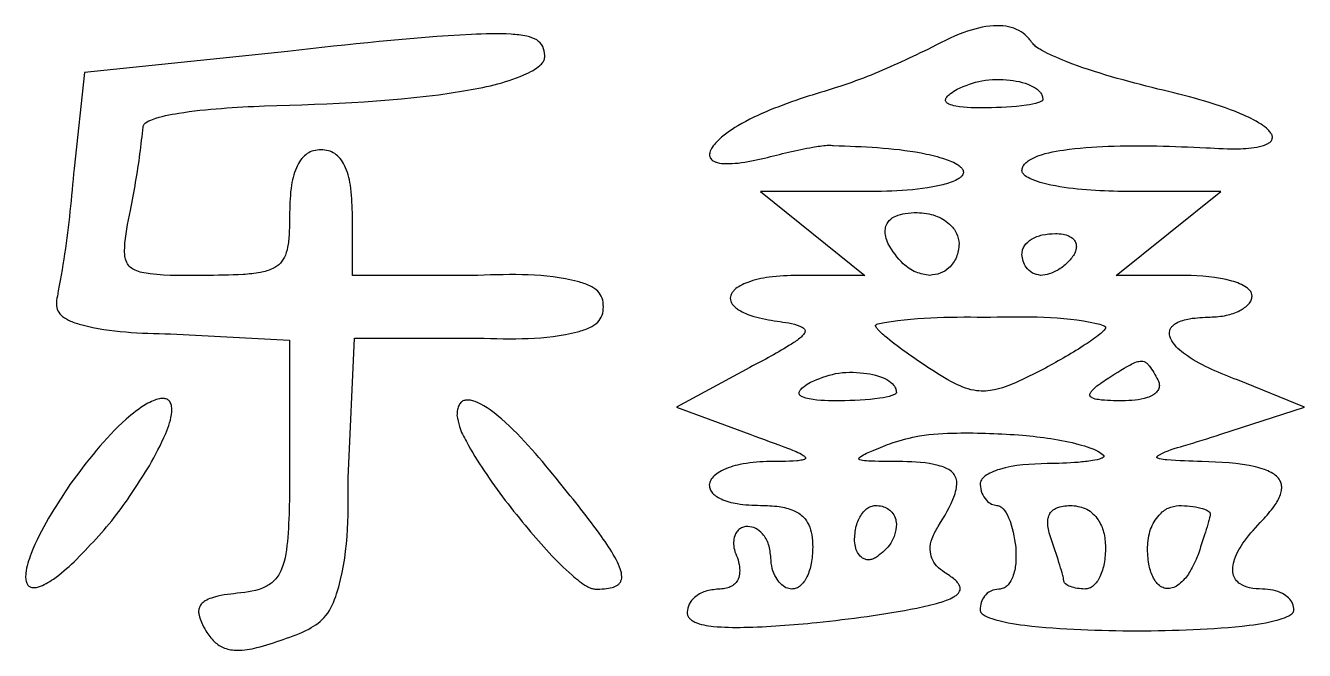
# Model space of a CAD drawing. Header units: millimetres. Extents: x 5 to 292, y 5 to 205.
# Drawn here: x 74.448 to 75.789, y 118.27 to 118.925 of the extents above; entities that cross this region are included whole.
import ezdxf

# ---------------------------------------------------------------- set-up
doc = ezdxf.new("R2010")
doc.units = ezdxf.units.MM

msp = doc.modelspace()

# ---------------------------------------------------------------- linework, layer by layer
at = {"color": 7, "linetype": 'Continuous', "lineweight": 25}
for p, q in [((74.7229, 118.8981), (74.51, 118.8761)), ((74.51, 118.8761), (74.499, 118.7752)), ((75.2188, 118.751), (75.3285, 118.6632)), ((75.3242, 118.751), (75.2188, 118.751)), ((75.5919, 118.6632), (75.7016, 118.751)), ((75.7016, 118.751), (75.5985, 118.751)), ((74.7909, 118.6632), (74.7909, 118.7291)), ((74.9226, 118.6632), (74.7909, 118.6632)), ((75.3285, 118.6632), (75.2583, 118.6632)), ((75.6643, 118.6632), (75.5919, 118.6632)), ((74.6, 118.6018), (74.7251, 118.5952)), ((74.7251, 118.5952), (74.7251, 118.4657)), ((74.7865, 118.4504), (74.7931, 118.5974)), ((74.7931, 118.5974), (74.9226, 118.5974)), ((75.2079, 118.5667), (75.131, 118.525)), ((75.7894, 118.525), (75.7192, 118.5535)), ((75.131, 118.525), (75.2079, 118.4965)), ((75.7016, 118.4965), (75.7894, 118.525))]:
    msp.add_line(p, q, dxfattribs=at)
for points, knots in [([(75.5041, 118.9068), (75.5018, 118.9098), (75.4972, 118.9158), (75.4873, 118.9218), (75.4758, 118.925), (75.4569, 118.9254), (75.4285, 118.918), (75.4067, 118.9067), (75.3944, 118.9002)], [0, 0, 0, 0, 0.094378, 0.185872, 0.282004, 0.389236, 0.653336, 1, 1, 1, 1]), ([(75.5041, 118.9068), (75.5018, 118.9098), (75.4972, 118.9158), (75.4873, 118.9218), (75.4758, 118.925), (75.4569, 118.9254), (75.4285, 118.918), (75.4067, 118.9067), (75.3944, 118.9002)], [0, 0, 0, 0, 0.094378, 0.185872, 0.282004, 0.389236, 0.653336, 1, 1, 1, 1]), ([(74.9928, 118.8937), (74.9924, 118.897), (74.9917, 118.9034), (74.9842, 118.9112), (74.9721, 118.9148), (74.9491, 118.9172), (74.8649, 118.9141), (74.787, 118.9053), (74.7229, 118.8981)], [0, 0, 0, 0, 0.034374, 0.067871, 0.107226, 0.166159, 0.313775, 1, 1, 1, 1]), ([(75.3944, 118.9002), (75.3734, 118.8902), (75.3316, 118.87), (75.2871, 118.8565), (75.2649, 118.8498)], [0, 0, 0, 0, 0.5003763, 1, 1, 1, 1]), ([(75.3944, 118.9002), (75.3734, 118.8902), (75.3316, 118.87), (75.2871, 118.8565), (75.2649, 118.8498)], [0, 0, 0, 0, 0.5003763, 1, 1, 1, 1]), ([(75.6358, 118.8586), (75.6032, 118.8669), (75.5614, 118.8776), (75.5197, 118.8957), (75.5079, 118.9026), (75.5052, 118.9056), (75.5041, 118.9068)], [0, 0, 0, 0, 0.712258, 0.914356, 0.96579, 1, 1, 1, 1]), ([(75.6358, 118.8586), (75.6032, 118.8669), (75.5614, 118.8776), (75.5197, 118.8957), (75.5079, 118.9026), (75.5052, 118.9056), (75.5041, 118.9068)], [0, 0, 0, 0, 0.712258, 0.914356, 0.96579, 1, 1, 1, 1]), ([(74.6987, 118.841), (74.7685, 118.843), (74.86, 118.8457), (74.9542, 118.8655), (74.9798, 118.8776), (74.9866, 118.8821), (74.9906, 118.8863), (74.9926, 118.8899), (74.9927, 118.8925), (74.9928, 118.8937)], [0, 0, 0, 0, 0.683378, 0.896598, 0.932173, 0.960421, 0.975547, 0.988354, 1, 1, 1, 1]), ([(75.4558, 118.8388), (75.4451, 118.8388), (75.4318, 118.8388), (75.4181, 118.8419), (75.4148, 118.8438), (75.4136, 118.8449), (75.413, 118.8461), (75.413, 118.8474), (75.4134, 118.8487), (75.4149, 118.8511), (75.4188, 118.8546), (75.4228, 118.8571), (75.4251, 118.8586)], [0, 0, 0, 0, 0.514448, 0.634607, 0.66692, 0.692744, 0.711841, 0.730597, 0.751502, 0.776323, 0.867616, 1, 1, 1, 1]), ([(75.4251, 118.8586), (75.4337, 118.8621), (75.4515, 118.8694), (75.4794, 118.8689), (75.5008, 118.8645), (75.5116, 118.8568), (75.5147, 118.8516), (75.5149, 118.8489), (75.5151, 118.8476)], [0, 0, 0, 0, 0.275711, 0.57211, 0.824415, 0.919119, 0.960003, 1, 1, 1, 1]), ([(75.6862, 118.7971), (75.6982, 118.7964), (75.7178, 118.7953), (75.7396, 118.797), (75.7499, 118.8006), (75.7533, 118.8027), (75.7549, 118.8046), (75.7556, 118.8061), (75.7559, 118.8077), (75.7556, 118.8099), (75.7542, 118.8128), (75.7503, 118.8172), (75.74, 118.8247), (75.7025, 118.8427), (75.6652, 118.8515), (75.6358, 118.8586)], [0, 0, 0, 0, 0.173744, 0.284547, 0.311608, 0.332061, 0.340436, 0.348067, 0.355475, 0.363204, 0.380103, 0.401691, 0.446896, 0.564102, 1, 1, 1, 1]), ([(75.2649, 118.8498), (75.2409, 118.8414), (75.2082, 118.83), (75.1774, 118.8084), (75.1684, 118.798), (75.1658, 118.7929), (75.1653, 118.7887), (75.1664, 118.7858), (75.1684, 118.7839), (75.1707, 118.7825), (75.1755, 118.7808), (75.1839, 118.7801), (75.2006, 118.7811), (75.214, 118.7841), (75.2232, 118.7861)], [0, 0, 0, 0, 0.417388, 0.569376, 0.611078, 0.642982, 0.66209, 0.67953, 0.692137, 0.706683, 0.723915, 0.774597, 0.844869, 1, 1, 1, 1]), ([(75.5151, 118.8476), (75.5151, 118.8474), (75.515, 118.8471), (75.5148, 118.8467), (75.5144, 118.8463), (75.5131, 118.8453), (75.5076, 118.8432), (75.4883, 118.8396), (75.4699, 118.8392), (75.4558, 118.8388)], [0, 0, 0, 0, 0.00687, 0.014574, 0.023677, 0.034485, 0.096581, 0.309401, 1, 1, 1, 1]), ([(74.5715, 118.8191), (74.5715, 118.8195), (74.5717, 118.8205), (74.5727, 118.8219), (74.5756, 118.8245), (74.5876, 118.8295), (74.6291, 118.8376), (74.6686, 118.8395), (74.6987, 118.841)], [0, 0, 0, 0, 0.010572, 0.022678, 0.037382, 0.100568, 0.313801, 1, 1, 1, 1]), ([(74.5583, 118.7313), (74.5619, 118.751), (74.5673, 118.7801), (74.5704, 118.8096), (74.5715, 118.8191)], [0, 0, 0, 0, 0.6776283, 1, 1, 1, 1]), ([(74.758, 118.7949), (74.7554, 118.7947), (74.7503, 118.7944), (74.7433, 118.7911), (74.7374, 118.7857), (74.7308, 118.7749), (74.7258, 118.7555), (74.7253, 118.7387), (74.7251, 118.7291)], [0, 0, 0, 0, 0.095256, 0.185382, 0.27896, 0.383724, 0.646599, 1, 1, 1, 1]), ([(74.758, 118.7949), (74.7554, 118.7947), (74.7503, 118.7944), (74.7433, 118.7911), (74.7374, 118.7857), (74.7308, 118.7749), (74.7258, 118.7555), (74.7253, 118.7387), (74.7251, 118.7291)], [0, 0, 0, 0, 0.095256, 0.185382, 0.27896, 0.383724, 0.646599, 1, 1, 1, 1]), ([(74.7909, 118.7291), (74.7906, 118.7387), (74.7902, 118.7555), (74.7852, 118.7749), (74.7785, 118.7857), (74.7727, 118.7911), (74.7657, 118.7944), (74.7606, 118.7947), (74.758, 118.7949)], [0, 0, 0, 0, 0.353401, 0.616276, 0.72104, 0.814618, 0.904744, 1, 1, 1, 1]), ([(74.7909, 118.7291), (74.7906, 118.7387), (74.7902, 118.7555), (74.7852, 118.7749), (74.7785, 118.7857), (74.7727, 118.7911), (74.7657, 118.7944), (74.7606, 118.7947), (74.758, 118.7949)], [0, 0, 0, 0, 0.353401, 0.616276, 0.72104, 0.814618, 0.904744, 1, 1, 1, 1]), ([(75.2232, 118.7861), (75.24, 118.7904), (75.2618, 118.796), (75.2852, 118.7994), (75.2926, 118.7999), (75.2948, 118.7995), (75.2956, 118.7993)], [0, 0, 0, 0, 0.703534, 0.910332, 0.964019, 1, 1, 1, 1]), ([(75.2956, 118.7993), (75.3264, 118.7983), (75.365, 118.797), (75.4077, 118.7872), (75.4215, 118.7821), (75.4281, 118.7777), (75.4303, 118.7754), (75.4314, 118.7733), (75.4318, 118.7716), (75.4316, 118.7697), (75.4304, 118.7676), (75.4282, 118.7655), (75.4218, 118.7614), (75.3874, 118.7514), (75.3531, 118.7512), (75.3242, 118.751)], [0, 0, 0, 0, 0.359816, 0.451068, 0.513817, 0.530524, 0.543794, 0.551128, 0.557718, 0.564158, 0.573594, 0.58512, 0.599458, 0.662508, 1, 1, 1, 1]), ([(75.4931, 118.773), (75.4933, 118.7743), (75.4937, 118.7772), (75.4966, 118.781), (75.5008, 118.7843), (75.5138, 118.7908), (75.5419, 118.7961), (75.602, 118.8006), (75.6519, 118.7985), (75.6862, 118.7971)], [0, 0, 0, 0, 0.02011, 0.04209, 0.068457, 0.100585, 0.256522, 0.489064, 1, 1, 1, 1]), ([(74.499, 118.7752), (74.4963, 118.7452), (74.4922, 118.7004), (74.4842, 118.6561), (74.4815, 118.6413)], [0, 0, 0, 0, 0.666739, 1, 1, 1, 1]), ([(75.5985, 118.751), (75.5733, 118.7519), (75.5403, 118.7531), (75.506, 118.7621), (75.4964, 118.7675), (75.4941, 118.7701), (75.4933, 118.7715), (75.4932, 118.7725), (75.4931, 118.773)], [0, 0, 0, 0, 0.680366, 0.892099, 0.957394, 0.973512, 0.987413, 1, 1, 1, 1]), ([(75.5985, 118.751), (75.5733, 118.7519), (75.5403, 118.7531), (75.506, 118.7621), (75.4964, 118.7675), (75.4941, 118.7701), (75.4933, 118.7715), (75.4932, 118.7725), (75.4931, 118.773)], [0, 0, 0, 0, 0.680366, 0.892099, 0.957394, 0.973512, 0.987413, 1, 1, 1, 1]), ([(74.6351, 118.6632), (74.6163, 118.6628), (74.5945, 118.6624), (74.5706, 118.6659), (74.5634, 118.6681), (74.5577, 118.6715), (74.5537, 118.6768), (74.552, 118.6839), (74.552, 118.7024), (74.5554, 118.7182), (74.5583, 118.7313)], [0, 0, 0, 0, 0.400677, 0.465544, 0.517652, 0.560631, 0.605339, 0.654716, 0.715739, 1, 1, 1, 1]), ([(74.7251, 118.7291), (74.7251, 118.7229), (74.725, 118.7118), (74.724, 118.6968), (74.7214, 118.6849), (74.716, 118.6756), (74.7066, 118.6691), (74.6929, 118.6655), (74.6687, 118.6632), (74.6488, 118.6632), (74.6351, 118.6632)], [0, 0, 0, 0, 0.134699, 0.241847, 0.326516, 0.397676, 0.469887, 0.568754, 0.701628, 1, 1, 1, 1]), ([(74.7251, 118.7291), (74.7251, 118.7229), (74.725, 118.7118), (74.724, 118.6968), (74.7214, 118.6849), (74.716, 118.6756), (74.7066, 118.6691), (74.6929, 118.6655), (74.6687, 118.6632), (74.6488, 118.6632), (74.6351, 118.6632)], [0, 0, 0, 0, 0.134699, 0.241847, 0.326516, 0.397676, 0.469887, 0.568754, 0.701628, 1, 1, 1, 1]), ([(75.3527, 118.6962), (75.3518, 118.6987), (75.3501, 118.7034), (75.3494, 118.7103), (75.3507, 118.7163), (75.3543, 118.7218), (75.3613, 118.7261), (75.3714, 118.7287), (75.3791, 118.7289), (75.3834, 118.7291)], [0, 0, 0, 0, 0.1409286, 0.2580673, 0.3592623, 0.45587, 0.5983142, 0.7760814, 1, 1, 1, 1]), ([(75.3834, 118.7291), (75.3899, 118.7285), (75.4021, 118.7273), (75.4164, 118.7187), (75.4255, 118.7079), (75.4267, 118.7), (75.4273, 118.6962)], [0, 0, 0, 0, 0.319485, 0.606453, 0.809417, 1, 1, 1, 1]), ([(75.4931, 118.6852), (75.4933, 118.6868), (75.4935, 118.69), (75.4965, 118.696), (75.5035, 118.702), (75.5149, 118.7063), (75.5236, 118.7069), (75.5282, 118.7071)], [0, 0, 0, 0, 0.104796, 0.208191, 0.431308, 0.694739, 1, 1, 1, 1]), ([(75.5282, 118.7071), (75.5309, 118.707), (75.5359, 118.7068), (75.5424, 118.7048), (75.547, 118.7017), (75.5495, 118.698), (75.5504, 118.694), (75.5499, 118.6896), (75.5487, 118.6867), (75.548, 118.6852)], [0, 0, 0, 0, 0.21566, 0.395009, 0.545, 0.64707, 0.750236, 0.864906, 1, 1, 1, 1]), ([(75.3966, 118.6632), (75.3916, 118.664), (75.3813, 118.6656), (75.3652, 118.6769), (75.3575, 118.6888), (75.3527, 118.6962)], [0, 0, 0, 0, 0.26121, 0.541828, 1, 1, 1, 1]), ([(75.3966, 118.6632), (75.3916, 118.664), (75.3813, 118.6656), (75.3652, 118.6769), (75.3575, 118.6888), (75.3527, 118.6962)], [0, 0, 0, 0, 0.26121, 0.541828, 1, 1, 1, 1]), ([(75.4273, 118.6962), (75.4267, 118.6914), (75.4256, 118.682), (75.4177, 118.6712), (75.4076, 118.6645), (75.4003, 118.6637), (75.3966, 118.6632)], [0, 0, 0, 0, 0.286641, 0.562589, 0.777476, 1, 1, 1, 1]), ([(75.5129, 118.6632), (75.5099, 118.6637), (75.5039, 118.6648), (75.4977, 118.671), (75.4939, 118.6779), (75.4934, 118.6828), (75.4931, 118.6852)], [0, 0, 0, 0, 0.274344, 0.552679, 0.776511, 1, 1, 1, 1]), ([(75.548, 118.6852), (75.5457, 118.6821), (75.5409, 118.6755), (75.5316, 118.6689), (75.5221, 118.6643), (75.5159, 118.6636), (75.5129, 118.6632)], [0, 0, 0, 0, 0.2708461, 0.5637482, 0.7896086, 1, 1, 1, 1]), ([(75.548, 118.6852), (75.5457, 118.6821), (75.5409, 118.6755), (75.5316, 118.6689), (75.5221, 118.6643), (75.5159, 118.6636), (75.5129, 118.6632)], [0, 0, 0, 0, 0.2708461, 0.5637482, 0.7896086, 1, 1, 1, 1]), ([(75.0542, 118.6303), (75.054, 118.6334), (75.0536, 118.6394), (75.0483, 118.6475), (75.039, 118.6533), (74.9978, 118.6656), (74.9579, 118.6643), (74.9226, 118.6632)], [0, 0, 0, 0, 0.062236, 0.121351, 0.190985, 0.282852, 1, 1, 1, 1]), ([(75.0542, 118.6303), (75.054, 118.6334), (75.0536, 118.6394), (75.0483, 118.6475), (75.039, 118.6533), (74.9978, 118.6656), (74.9579, 118.6643), (74.9226, 118.6632)], [0, 0, 0, 0, 0.0622363, 0.1213513, 0.1909847, 0.2828522, 1, 1, 1, 1]), ([(75.2583, 118.6632), (75.2482, 118.6629), (75.2303, 118.6624), (75.2099, 118.6579), (75.198, 118.6527), (75.1925, 118.649), (75.1892, 118.6454), (75.1876, 118.6424), (75.187, 118.6391), (75.1876, 118.6359), (75.1894, 118.6328), (75.1922, 118.6298), (75.1993, 118.6246), (75.2142, 118.6188), (75.2282, 118.6164), (75.2364, 118.615)], [0, 0, 0, 0, 0.221533, 0.38861, 0.452374, 0.503755, 0.532012, 0.556572, 0.579092, 0.601806, 0.627015, 0.656559, 0.691705, 0.818248, 1, 1, 1, 1]), ([(75.7345, 118.6413), (75.7344, 118.6424), (75.7341, 118.6447), (75.7319, 118.6478), (75.7256, 118.6531), (75.703, 118.6616), (75.6808, 118.6625), (75.6643, 118.6632)], [0, 0, 0, 0, 0.042225, 0.088407, 0.142424, 0.360614, 1, 1, 1, 1]), ([(75.7345, 118.6413), (75.7344, 118.6424), (75.7341, 118.6447), (75.7319, 118.6478), (75.7256, 118.6531), (75.703, 118.6616), (75.6808, 118.6625), (75.6643, 118.6632)], [0, 0, 0, 0, 0.042225, 0.088407, 0.142424, 0.360614, 1, 1, 1, 1]), ([(74.4815, 118.6413), (74.4809, 118.6386), (74.4799, 118.6335), (74.4817, 118.6257), (74.4872, 118.6193), (74.4961, 118.6145), (74.5331, 118.6034), (74.5687, 118.6025), (74.6, 118.6018)], [0, 0, 0, 0, 0.059665, 0.111649, 0.166526, 0.235985, 0.32834, 1, 1, 1, 1]), ([(74.9226, 118.5974), (74.9579, 118.5963), (74.9978, 118.5951), (75.039, 118.6074), (75.0483, 118.6132), (75.0536, 118.6213), (75.054, 118.6273), (75.0542, 118.6303)], [0, 0, 0, 0, 0.717148, 0.809015, 0.878649, 0.937764, 1, 1, 1, 1]), ([(75.6906, 118.6194), (75.6964, 118.6197), (75.707, 118.6204), (75.721, 118.6252), (75.7298, 118.6312), (75.7339, 118.6369), (75.7343, 118.6399), (75.7345, 118.6413)], [0, 0, 0, 0, 0.325746, 0.607208, 0.830655, 0.920393, 1, 1, 1, 1]), ([(75.3395, 118.6106), (75.3395, 118.6106), (75.3395, 118.6108), (75.3397, 118.611), (75.3399, 118.6112), (75.3406, 118.6117), (75.3437, 118.6128), (75.3832, 118.62), (75.4229, 118.6197), (75.4602, 118.6194)], [0, 0, 0, 0, 0.0017231, 0.0036779, 0.0060222, 0.0088434, 0.0254943, 0.0854288, 1, 1, 1, 1]), ([(75.4602, 118.6194), (75.4976, 118.6201), (75.5376, 118.6208), (75.5769, 118.6116), (75.5799, 118.61), (75.5806, 118.6092), (75.5809, 118.6088), (75.5809, 118.6085), (75.5809, 118.6084)], [0, 0, 0, 0, 0.90998, 0.970711, 0.988564, 0.992889, 0.996609, 1, 1, 1, 1]), ([(75.7192, 118.5535), (75.701, 118.5605), (75.6765, 118.57), (75.6542, 118.588), (75.6488, 118.5968), (75.6476, 118.6013), (75.6479, 118.6051), (75.6492, 118.6082), (75.6517, 118.6109), (75.6579, 118.6152), (75.6713, 118.6188), (75.6834, 118.6191), (75.6906, 118.6194)], [0, 0, 0, 0, 0.417444, 0.562007, 0.60297, 0.63705, 0.660319, 0.68359, 0.709038, 0.738459, 0.844357, 1, 1, 1, 1]), ([(75.2364, 118.615), (75.2446, 118.614), (75.2536, 118.6129), (75.2626, 118.6089), (75.2644, 118.6077), (75.2655, 118.6063), (75.2658, 118.6046), (75.2653, 118.6029), (75.2638, 118.6006), (75.2594, 118.5963), (75.2409, 118.584), (75.2226, 118.5744), (75.2079, 118.5667)], [0, 0, 0, 0, 0.238708, 0.264548, 0.285078, 0.301572, 0.316622, 0.332606, 0.352692, 0.395468, 0.51233, 1, 1, 1, 1]), ([(75.3944, 118.5667), (75.3799, 118.5764), (75.3618, 118.5886), (75.3442, 118.6038), (75.3404, 118.6084), (75.3396, 118.6098), (75.3396, 118.6104), (75.3395, 118.6106)], [0, 0, 0, 0, 0.737843, 0.929779, 0.978123, 0.990719, 1, 1, 1, 1]), ([(75.5809, 118.6084), (75.5809, 118.6082), (75.5808, 118.6078), (75.5805, 118.6073), (75.5798, 118.6062), (75.5774, 118.6036), (75.57, 118.5976), (75.5493, 118.5834), (75.5294, 118.5724), (75.5151, 118.5645)], [0, 0, 0, 0, 0.006142, 0.014139, 0.024237, 0.056671, 0.144026, 0.382863, 1, 1, 1, 1]), ([(75.5151, 118.5645), (75.5056, 118.5596), (75.4892, 118.5513), (75.4661, 118.5423), (75.4436, 118.5408), (75.4196, 118.5503), (75.4036, 118.5607), (75.3944, 118.5667)], [0, 0, 0, 0, 0.243603, 0.421139, 0.564696, 0.746849, 1, 1, 1, 1]), ([(75.5151, 118.5645), (75.5056, 118.5596), (75.4892, 118.5513), (75.4661, 118.5423), (75.4436, 118.5408), (75.4196, 118.5503), (75.4036, 118.5607), (75.3944, 118.5667)], [0, 0, 0, 0, 0.243603, 0.421139, 0.564696, 0.746849, 1, 1, 1, 1]), ([(75.5809, 118.5535), (75.5894, 118.5591), (75.5999, 118.566), (75.6126, 118.5723), (75.6176, 118.5735), (75.6214, 118.5729), (75.6243, 118.5711), (75.6296, 118.5649), (75.633, 118.5587), (75.6358, 118.5535)], [0, 0, 0, 0, 0.43627, 0.535845, 0.607246, 0.651567, 0.696965, 0.750927, 1, 1, 1, 1]), ([(75.3022, 118.5316), (75.2915, 118.5316), (75.2782, 118.5316), (75.2645, 118.5347), (75.2612, 118.5365), (75.26, 118.5377), (75.2594, 118.5389), (75.2594, 118.5401), (75.2598, 118.5414), (75.2613, 118.5439), (75.2652, 118.5474), (75.2692, 118.5499), (75.2715, 118.5513)], [0, 0, 0, 0, 0.514448, 0.634607, 0.66692, 0.692744, 0.711841, 0.730597, 0.751502, 0.776323, 0.867616, 1, 1, 1, 1]), ([(75.2715, 118.5513), (75.2801, 118.5548), (75.2979, 118.5621), (75.3258, 118.5617), (75.3472, 118.5573), (75.3579, 118.5495), (75.361, 118.5444), (75.3613, 118.5417), (75.3615, 118.5404)], [0, 0, 0, 0, 0.2757115, 0.5721099, 0.8244153, 0.9191187, 0.9600033, 1, 1, 1, 1]), ([(75.5985, 118.5316), (75.5901, 118.5316), (75.5795, 118.5316), (75.5684, 118.5337), (75.5657, 118.5353), (75.5647, 118.5362), (75.5643, 118.5374), (75.5644, 118.5387), (75.5652, 118.5406), (75.5701, 118.5464), (75.5759, 118.5503), (75.5809, 118.5535)], [0, 0, 0, 0, 0.4222723, 0.5351699, 0.5604886, 0.5813091, 0.5998589, 0.6216154, 0.6479878, 0.7035063, 1, 1, 1, 1]), ([(75.6358, 118.5535), (75.6364, 118.552), (75.6376, 118.5491), (75.637, 118.5444), (75.6344, 118.5404), (75.6301, 118.5372), (75.6184, 118.5323), (75.6074, 118.5319), (75.5985, 118.5316)], [0, 0, 0, 0, 0.0960982, 0.179488, 0.265448, 0.3662882, 0.4885615, 1, 1, 1, 1]), ([(75.3615, 118.5404), (75.3615, 118.5402), (75.3614, 118.5399), (75.3612, 118.5395), (75.3608, 118.5391), (75.3594, 118.5381), (75.354, 118.536), (75.3347, 118.5324), (75.3163, 118.5319), (75.3022, 118.5316)], [0, 0, 0, 0, 0.00687, 0.014574, 0.023677, 0.034485, 0.096581, 0.309401, 1, 1, 1, 1]), ([(74.578, 118.4635), (74.5841, 118.4746), (74.594, 118.4925), (74.6015, 118.514), (74.6016, 118.5253), (74.6003, 118.5299), (74.5975, 118.533), (74.5933, 118.5344), (74.588, 118.5339), (74.5815, 118.5317), (74.5694, 118.5253), (74.5363, 118.4994), (74.5129, 118.4681), (74.4946, 118.4438)], [0, 0, 0, 0, 0.1753717, 0.2842242, 0.3106544, 0.3311943, 0.3485098, 0.3663086, 0.3905907, 0.4215814, 0.4600656, 0.5808291, 1, 1, 1, 1]), ([(75.0082, 118.446), (74.9891, 118.4694), (74.9637, 118.5006), (74.93, 118.5268), (74.9174, 118.5317), (74.9129, 118.5326), (74.9087, 118.5323), (74.905, 118.5306), (74.9024, 118.527), (74.9008, 118.522), (74.9007, 118.5183), (74.9006, 118.5162)], [0, 0, 0, 0, 0.588614, 0.784667, 0.820227, 0.84992, 0.874921, 0.900351, 0.927051, 0.959332, 1, 1, 1, 1]), ([(74.9006, 118.5162), (74.9013, 118.5123), (74.9031, 118.5026), (74.9132, 118.4832), (74.9358, 118.4465), (74.9726, 118.3993), (75.0088, 118.3585), (75.0326, 118.3393), (75.0411, 118.3347), (75.0442, 118.3343), (75.0455, 118.3341)], [0, 0, 0, 0, 0.050401, 0.123641, 0.274839, 0.59629, 0.879442, 0.961218, 0.983429, 1, 1, 1, 1]), ([(75.2079, 118.4965), (75.2214, 118.4916), (75.2401, 118.4847), (75.2596, 118.4773), (75.265, 118.4735), (75.2658, 118.4727), (75.2661, 118.4721), (75.2662, 118.4717), (75.2662, 118.4714), (75.2661, 118.471), (75.2658, 118.4707), (75.2653, 118.4703), (75.2643, 118.4699), (75.2616, 118.4691), (75.2485, 118.4677), (75.236, 118.4678), (75.2254, 118.4679)], [0, 0, 0, 0, 0.409299, 0.569078, 0.584598, 0.595972, 0.600342, 0.604064, 0.607439, 0.610859, 0.615171, 0.620355, 0.626614, 0.646149, 0.698926, 1, 1, 1, 1]), ([(75.3571, 118.4877), (75.3666, 118.4904), (75.3887, 118.4966), (75.4348, 118.4986), (75.4907, 118.4967), (75.5376, 118.4906), (75.5635, 118.4828), (75.5724, 118.4794), (75.5768, 118.476), (75.5787, 118.4745)], [0, 0, 0, 0, 0.13074, 0.303866, 0.608743, 0.874238, 0.92632, 0.968456, 1, 1, 1, 1]), ([(75.6819, 118.4679), (75.6696, 118.4683), (75.6548, 118.4686), (75.6394, 118.4702), (75.6361, 118.4711), (75.6352, 118.4716), (75.6349, 118.4719), (75.6347, 118.4722), (75.6347, 118.4726), (75.6348, 118.473), (75.6352, 118.4735), (75.6361, 118.4743), (75.6447, 118.4793), (75.6673, 118.4855), (75.6887, 118.4923), (75.7016, 118.4965)], [0, 0, 0, 0, 0.307665, 0.372073, 0.388321, 0.392856, 0.396515, 0.399471, 0.40226, 0.405361, 0.409144, 0.419502, 0.434187, 0.658676, 1, 1, 1, 1]), ([(75.3681, 118.4679), (75.3569, 118.4679), (75.3428, 118.4678), (75.3278, 118.4686), (75.3238, 118.4693), (75.3228, 118.4699), (75.3225, 118.4701), (75.3222, 118.4704), (75.3221, 118.4706), (75.3221, 118.4709), (75.3222, 118.4712), (75.3224, 118.4716), (75.3229, 118.4722), (75.3274, 118.4756), (75.3393, 118.4802), (75.3505, 118.4849), (75.3571, 118.4877)], [0, 0, 0, 0, 0.390593, 0.492842, 0.524546, 0.53013, 0.534755, 0.538633, 0.541604, 0.544565, 0.547799, 0.551528, 0.560984, 0.573578, 0.748771, 1, 1, 1, 1]), ([(75.5787, 118.4745), (75.5788, 118.4744), (75.5791, 118.4742), (75.5792, 118.4737), (75.5792, 118.4733), (75.5789, 118.4728), (75.5784, 118.4723), (75.5776, 118.4718), (75.574, 118.4701), (75.5654, 118.4685), (75.5464, 118.4662), (75.5304, 118.4659), (75.5195, 118.4657)], [0, 0, 0, 0, 0.00839, 0.015386, 0.021968, 0.029218, 0.041207, 0.056671, 0.075942, 0.231211, 0.475403, 1, 1, 1, 1]), ([(74.499, 118.3626), (74.5146, 118.3787), (74.5444, 118.4096), (74.5671, 118.4461), (74.578, 118.4635)], [0, 0, 0, 0, 0.520315, 1, 1, 1, 1]), ([(74.7251, 118.4657), (74.7251, 118.44), (74.7251, 118.403), (74.7205, 118.361), (74.7107, 118.3434), (74.695, 118.3326), (74.6806, 118.3309), (74.6702, 118.3297)], [0, 0, 0, 0, 0.463516, 0.666813, 0.744825, 0.816439, 1, 1, 1, 1]), ([(75.2254, 118.4679), (75.216, 118.4673), (75.1997, 118.4662), (75.1815, 118.4606), (75.1718, 118.4544), (75.1673, 118.4498), (75.165, 118.4448), (75.1654, 118.4398), (75.1678, 118.4354), (75.172, 118.4317), (75.1807, 118.4268), (75.1967, 118.4226), (75.2107, 118.4221), (75.2188, 118.4219)], [0, 0, 0, 0, 0.215479, 0.371793, 0.430178, 0.477316, 0.516269, 0.552255, 0.587124, 0.628691, 0.679476, 0.814274, 1, 1, 1, 1]), ([(75.4054, 118.3999), (75.4119, 118.4104), (75.4199, 118.4232), (75.4246, 118.4399), (75.4251, 118.447), (75.4233, 118.4531), (75.4191, 118.4579), (75.4129, 118.4615), (75.3961, 118.4669), (75.3807, 118.4675), (75.3681, 118.4679)], [0, 0, 0, 0, 0.315446, 0.386633, 0.444803, 0.495342, 0.546151, 0.605089, 0.677512, 1, 1, 1, 1]), ([(75.5195, 118.4657), (75.5025, 118.4652), (75.4825, 118.4645), (75.4615, 118.457), (75.4554, 118.4536), (75.4517, 118.4502), (75.4496, 118.4472), (75.4494, 118.4449), (75.4492, 118.4438)], [0, 0, 0, 0, 0.6480388, 0.7649308, 0.8603415, 0.9127172, 0.9580064, 1, 1, 1, 1]), ([(75.7455, 118.4065), (75.7497, 118.4112), (75.7571, 118.4193), (75.7637, 118.4305), (75.7657, 118.4385), (75.7656, 118.4437), (75.7638, 118.4485), (75.76, 118.4529), (75.7544, 118.4567), (75.7469, 118.4599), (75.7231, 118.4666), (75.7009, 118.4673), (75.6819, 118.4679)], [0, 0, 0, 0, 0.140551, 0.244826, 0.285996, 0.322448, 0.357396, 0.399449, 0.448699, 0.508083, 0.579372, 1, 1, 1, 1]), ([(74.4946, 118.4438), (74.4794, 118.4205), (74.4601, 118.3913), (74.4486, 118.3559), (74.4481, 118.3452), (74.449, 118.3407), (74.4509, 118.3375), (74.4539, 118.3358), (74.4576, 118.3355), (74.466, 118.3372), (74.4806, 118.3462), (74.492, 118.3564), (74.499, 118.3626)], [0, 0, 0, 0, 0.474654, 0.596754, 0.630187, 0.656396, 0.674903, 0.69251, 0.712612, 0.737798, 0.839189, 1, 1, 1, 1]), ([(74.7185, 118.2814), (74.7276, 118.2845), (74.7439, 118.2901), (74.7657, 118.3056), (74.7871, 118.3599), (74.7868, 118.4095), (74.7865, 118.4504)], [0, 0, 0, 0, 0.145329, 0.260039, 0.388425, 1, 1, 1, 1]), ([(75.0455, 118.3341), (75.0488, 118.3341), (75.0548, 118.3342), (75.0627, 118.3354), (75.0682, 118.3375), (75.0712, 118.3401), (75.0728, 118.3427), (75.0735, 118.3458), (75.0734, 118.3508), (75.071, 118.3583), (75.0641, 118.3719), (75.0437, 118.4021), (75.0233, 118.4274), (75.0082, 118.446)], [0, 0, 0, 0, 0.064709, 0.116486, 0.156738, 0.175966, 0.194473, 0.214136, 0.236709, 0.291328, 0.366322, 0.532649, 1, 1, 1, 1]), ([(75.4492, 118.4438), (75.4496, 118.4407), (75.4504, 118.4347), (75.4551, 118.4277), (75.4607, 118.4229), (75.4648, 118.4222), (75.4668, 118.4219)], [0, 0, 0, 0, 0.300618, 0.594206, 0.806953, 1, 1, 1, 1]), ([(75.2188, 118.4219), (75.2254, 118.4217), (75.2371, 118.4214), (75.2529, 118.4178), (75.2639, 118.4109), (75.2702, 118.4014), (75.2733, 118.3904), (75.2735, 118.3824), (75.2737, 118.378)], [0, 0, 0, 0, 0.240933, 0.430095, 0.586013, 0.705287, 0.83921, 1, 1, 1, 1]), ([(75.3176, 118.3867), (75.318, 118.3919), (75.3188, 118.4015), (75.3242, 118.4122), (75.3298, 118.4182), (75.3345, 118.4212), (75.3379, 118.4216), (75.3395, 118.4219)], [0, 0, 0, 0, 0.344489, 0.639512, 0.772666, 0.891332, 1, 1, 1, 1]), ([(75.3395, 118.4219), (75.3418, 118.4217), (75.3463, 118.4214), (75.3523, 118.4188), (75.3572, 118.4148), (75.3608, 118.409), (75.3612, 118.4044), (75.3615, 118.4021)], [0, 0, 0, 0, 0.211188, 0.402705, 0.582262, 0.788181, 1, 1, 1, 1]), ([(75.4668, 118.4219), (75.4675, 118.4218), (75.4691, 118.4216), (75.4713, 118.4203), (75.4754, 118.4166), (75.4829, 118.4028), (75.485, 118.3885), (75.4866, 118.378)], [0, 0, 0, 0, 0.044101, 0.092896, 0.14914, 0.368991, 1, 1, 1, 1]), ([(75.5239, 118.3867), (75.5229, 118.3895), (75.5212, 118.3946), (75.52, 118.402), (75.5202, 118.4082), (75.5222, 118.4135), (75.5259, 118.4175), (75.5337, 118.4214), (75.5407, 118.4217), (75.5458, 118.4219)], [0, 0, 0, 0, 0.165757, 0.303193, 0.417069, 0.515706, 0.611582, 0.718259, 1, 1, 1, 1]), ([(75.5458, 118.4219), (75.5511, 118.4211), (75.5619, 118.4195), (75.5734, 118.4079), (75.5798, 118.3935), (75.5805, 118.3834), (75.5809, 118.378)], [0, 0, 0, 0, 0.253825, 0.513249, 0.740777, 1, 1, 1, 1]), ([(75.6248, 118.378), (75.6254, 118.3844), (75.6266, 118.3966), (75.6352, 118.4109), (75.6459, 118.4201), (75.6539, 118.4213), (75.6577, 118.4219)], [0, 0, 0, 0, 0.3194852, 0.6064529, 0.8094173, 1, 1, 1, 1]), ([(75.6577, 118.4219), (75.6655, 118.4215), (75.6758, 118.4209), (75.6866, 118.4174), (75.6897, 118.4152), (75.6905, 118.414), (75.6906, 118.4134), (75.6906, 118.4131)], [0, 0, 0, 0, 0.657763, 0.876882, 0.948794, 0.976171, 1, 1, 1, 1]), ([(75.3615, 118.4021), (75.361, 118.3983), (75.3601, 118.3904), (75.3534, 118.3772), (75.3448, 118.3709), (75.3395, 118.367)], [0, 0, 0, 0, 0.267014, 0.551033, 1, 1, 1, 1]), ([(75.6906, 118.4131), (75.6905, 118.412), (75.6902, 118.4093), (75.6883, 118.4029), (75.6842, 118.3893), (75.6802, 118.3774), (75.6775, 118.3692)], [0, 0, 0, 0, 0.0691518, 0.1827054, 0.4318168, 1, 1, 1, 1]), ([(75.7455, 118.3341), (75.7409, 118.3343), (75.7328, 118.3346), (75.7228, 118.3383), (75.7169, 118.3438), (75.7143, 118.3502), (75.714, 118.3576), (75.7171, 118.3697), (75.7272, 118.387), (75.7388, 118.3994), (75.7455, 118.4065)], [0, 0, 0, 0, 0.132614, 0.234618, 0.298722, 0.360749, 0.428951, 0.509315, 0.718133, 1, 1, 1, 1]), ([(75.2057, 118.3999), (75.2041, 118.3998), (75.2011, 118.3995), (75.197, 118.3974), (75.1939, 118.3942), (75.1914, 118.3894), (75.1904, 118.383), (75.1912, 118.375), (75.1935, 118.3698), (75.1947, 118.367)], [0, 0, 0, 0, 0.111628, 0.216142, 0.320748, 0.431243, 0.594455, 0.782271, 1, 1, 1, 1]), ([(75.2298, 118.367), (75.2293, 118.3717), (75.2285, 118.3808), (75.2223, 118.3915), (75.2144, 118.3985), (75.2085, 118.3995), (75.2057, 118.3999)], [0, 0, 0, 0, 0.316771, 0.6051, 0.808795, 1, 1, 1, 1]), ([(75.2298, 118.367), (75.2293, 118.3717), (75.2285, 118.3808), (75.2223, 118.3915), (75.2144, 118.3985), (75.2085, 118.3995), (75.2057, 118.3999)], [0, 0, 0, 0, 0.3167709, 0.6051, 0.8087952, 1, 1, 1, 1]), ([(75.4119, 118.3516), (75.409, 118.3537), (75.4035, 118.3577), (75.3982, 118.3662), (75.3962, 118.3764), (75.3985, 118.3883), (75.4029, 118.3958), (75.4054, 118.3999)], [0, 0, 0, 0, 0.1923852, 0.3626797, 0.5288601, 0.7436991, 1, 1, 1, 1]), ([(75.2737, 118.378), (75.2734, 118.3723), (75.2729, 118.3617), (75.2692, 118.3494), (75.2648, 118.3417), (75.261, 118.3375), (75.2566, 118.3346), (75.2534, 118.3343), (75.2517, 118.3341)], [0, 0, 0, 0, 0.321029, 0.595834, 0.712911, 0.816518, 0.909822, 1, 1, 1, 1]), ([(75.3395, 118.367), (75.3382, 118.3663), (75.3357, 118.365), (75.3315, 118.3646), (75.3276, 118.3655), (75.3238, 118.368), (75.3204, 118.3725), (75.318, 118.3791), (75.3177, 118.384), (75.3176, 118.3867)], [0, 0, 0, 0, 0.1209439, 0.2290893, 0.3325536, 0.4391533, 0.5965503, 0.781183, 1, 1, 1, 1]), ([(75.4866, 118.378), (75.4868, 118.3723), (75.4873, 118.3618), (75.4848, 118.3494), (75.4812, 118.3417), (75.4779, 118.3375), (75.4738, 118.3346), (75.4706, 118.3342), (75.469, 118.3341)], [0, 0, 0, 0, 0.327787, 0.602559, 0.717485, 0.818264, 0.909392, 1, 1, 1, 1]), ([(75.537, 118.3429), (75.5369, 118.3439), (75.5365, 118.3467), (75.5347, 118.353), (75.5306, 118.3667), (75.5266, 118.3785), (75.5239, 118.3867)], [0, 0, 0, 0, 0.069152, 0.182705, 0.431817, 1, 1, 1, 1]), ([(75.537, 118.3429), (75.5369, 118.3439), (75.5365, 118.3467), (75.5347, 118.353), (75.5306, 118.3667), (75.5266, 118.3785), (75.5239, 118.3867)], [0, 0, 0, 0, 0.069152, 0.182705, 0.431817, 1, 1, 1, 1]), ([(75.5809, 118.378), (75.5806, 118.3723), (75.5801, 118.3617), (75.5764, 118.3494), (75.572, 118.3417), (75.5683, 118.3375), (75.5639, 118.3346), (75.5606, 118.3343), (75.559, 118.3341)], [0, 0, 0, 0, 0.321029, 0.595834, 0.712911, 0.816518, 0.909822, 1, 1, 1, 1]), ([(75.6775, 118.3692), (75.6751, 118.3636), (75.6708, 118.3538), (75.6628, 118.3431), (75.6556, 118.3373), (75.6496, 118.3347), (75.6437, 118.3345), (75.6382, 118.3367), (75.6336, 118.3412), (75.629, 118.349), (75.6254, 118.3616), (75.625, 118.3721), (75.6248, 118.378)], [0, 0, 0, 0, 0.178233, 0.316274, 0.389289, 0.450552, 0.504986, 0.559169, 0.619684, 0.691436, 0.826457, 1, 1, 1, 1]), ([(75.1947, 118.367), (75.1956, 118.3639), (75.1972, 118.3583), (75.1973, 118.35), (75.1953, 118.3435), (75.1917, 118.339), (75.1872, 118.3361), (75.1814, 118.3344), (75.1772, 118.3342), (75.1749, 118.3341)], [0, 0, 0, 0, 0.202266, 0.372014, 0.518356, 0.622754, 0.73226, 0.855662, 1, 1, 1, 1]), ([(75.2517, 118.3341), (75.2497, 118.3344), (75.2452, 118.3351), (75.2395, 118.3399), (75.2345, 118.3467), (75.2306, 118.356), (75.2301, 118.3632), (75.2298, 118.367)], [0, 0, 0, 0, 0.145735, 0.30977, 0.495869, 0.738688, 1, 1, 1, 1]), ([(75.2517, 118.3341), (75.2497, 118.3344), (75.2452, 118.3351), (75.2395, 118.3399), (75.2345, 118.3467), (75.2306, 118.356), (75.2301, 118.3632), (75.2298, 118.367)], [0, 0, 0, 0, 0.145735, 0.30977, 0.495869, 0.738688, 1, 1, 1, 1]), ([(75.2781, 118.299), (75.3132, 118.3031), (75.3564, 118.3081), (75.4039, 118.3188), (75.4181, 118.3236), (75.4247, 118.3279), (75.4271, 118.3303), (75.4285, 118.333), (75.4285, 118.3358), (75.4274, 118.3386), (75.4254, 118.3414), (75.4204, 118.3462), (75.4156, 118.3493), (75.4119, 118.3516)], [0, 0, 0, 0, 0.580064, 0.713855, 0.801476, 0.824254, 0.842458, 0.857554, 0.871759, 0.887387, 0.906152, 0.928909, 1, 1, 1, 1]), ([(75.559, 118.3341), (75.5538, 118.3345), (75.5468, 118.3351), (75.5399, 118.3386), (75.5379, 118.3406), (75.5372, 118.3417), (75.5371, 118.3425), (75.537, 118.3429)], [0, 0, 0, 0, 0.616245, 0.845787, 0.904651, 0.95511, 1, 1, 1, 1]), ([(74.6702, 118.3297), (74.661, 118.3287), (74.6494, 118.3274), (74.637, 118.3223), (74.6325, 118.3188), (74.6302, 118.315), (74.6295, 118.311), (74.6301, 118.3056), (74.6327, 118.2985), (74.6356, 118.2932), (74.6373, 118.2902)], [0, 0, 0, 0, 0.391035, 0.4921, 0.571952, 0.625372, 0.679783, 0.74118, 0.854677, 1, 1, 1, 1]), ([(75.1749, 118.3341), (75.1702, 118.3336), (75.1611, 118.3327), (75.1504, 118.3266), (75.1434, 118.3187), (75.1425, 118.3128), (75.142, 118.3099)], [0, 0, 0, 0, 0.316771, 0.6051, 0.808795, 1, 1, 1, 1]), ([(75.469, 118.3341), (75.466, 118.3337), (75.4602, 118.3329), (75.4536, 118.3272), (75.4499, 118.32), (75.4495, 118.3148), (75.4492, 118.3121)], [0, 0, 0, 0, 0.267799, 0.53156, 0.753046, 1, 1, 1, 1]), ([(75.469, 118.3341), (75.466, 118.3337), (75.4602, 118.3329), (75.4536, 118.3272), (75.4499, 118.32), (75.4495, 118.3148), (75.4492, 118.3121)], [0, 0, 0, 0, 0.267799, 0.53156, 0.753046, 1, 1, 1, 1]), ([(75.7784, 118.3121), (75.7781, 118.3145), (75.7775, 118.3193), (75.7727, 118.3253), (75.7658, 118.3301), (75.7564, 118.3334), (75.7492, 118.3338), (75.7455, 118.3341)], [0, 0, 0, 0, 0.162014, 0.326723, 0.506991, 0.742789, 1, 1, 1, 1]), ([(75.142, 118.3099), (75.1421, 118.3089), (75.1423, 118.3068), (75.1439, 118.3039), (75.1466, 118.3014), (75.1547, 118.2969), (75.1736, 118.2941), (75.2163, 118.2935), (75.2525, 118.2967), (75.2781, 118.299)], [0, 0, 0, 0, 0.022098, 0.04407, 0.0684, 0.097036, 0.237767, 0.461681, 1, 1, 1, 1]), ([(75.4492, 118.3121), (75.4493, 118.3116), (75.4495, 118.3104), (75.4507, 118.3088), (75.4544, 118.3057), (75.4696, 118.3), (75.5233, 118.2916), (75.5745, 118.2908), (75.6138, 118.2902)], [0, 0, 0, 0, 0.009834, 0.02111, 0.034911, 0.095122, 0.303027, 1, 1, 1, 1]), ([(75.6138, 118.2902), (75.6532, 118.2908), (75.7043, 118.2916), (75.758, 118.3), (75.7732, 118.3057), (75.7769, 118.3088), (75.7782, 118.3104), (75.7783, 118.3116), (75.7784, 118.3121)], [0, 0, 0, 0, 0.696973, 0.904878, 0.965089, 0.97889, 0.990166, 1, 1, 1, 1]), ([(74.6373, 118.2902), (74.64, 118.2862), (74.6452, 118.2788), (74.6569, 118.2712), (74.6727, 118.269), (74.6936, 118.2728), (74.7093, 118.2782), (74.7185, 118.2814)], [0, 0, 0, 0, 0.159612, 0.298637, 0.447916, 0.67832, 1, 1, 1, 1])]:
    msp.add_open_spline(points, degree=3, knots=knots, dxfattribs=at)

doc.saveas('drawing.dxf')
